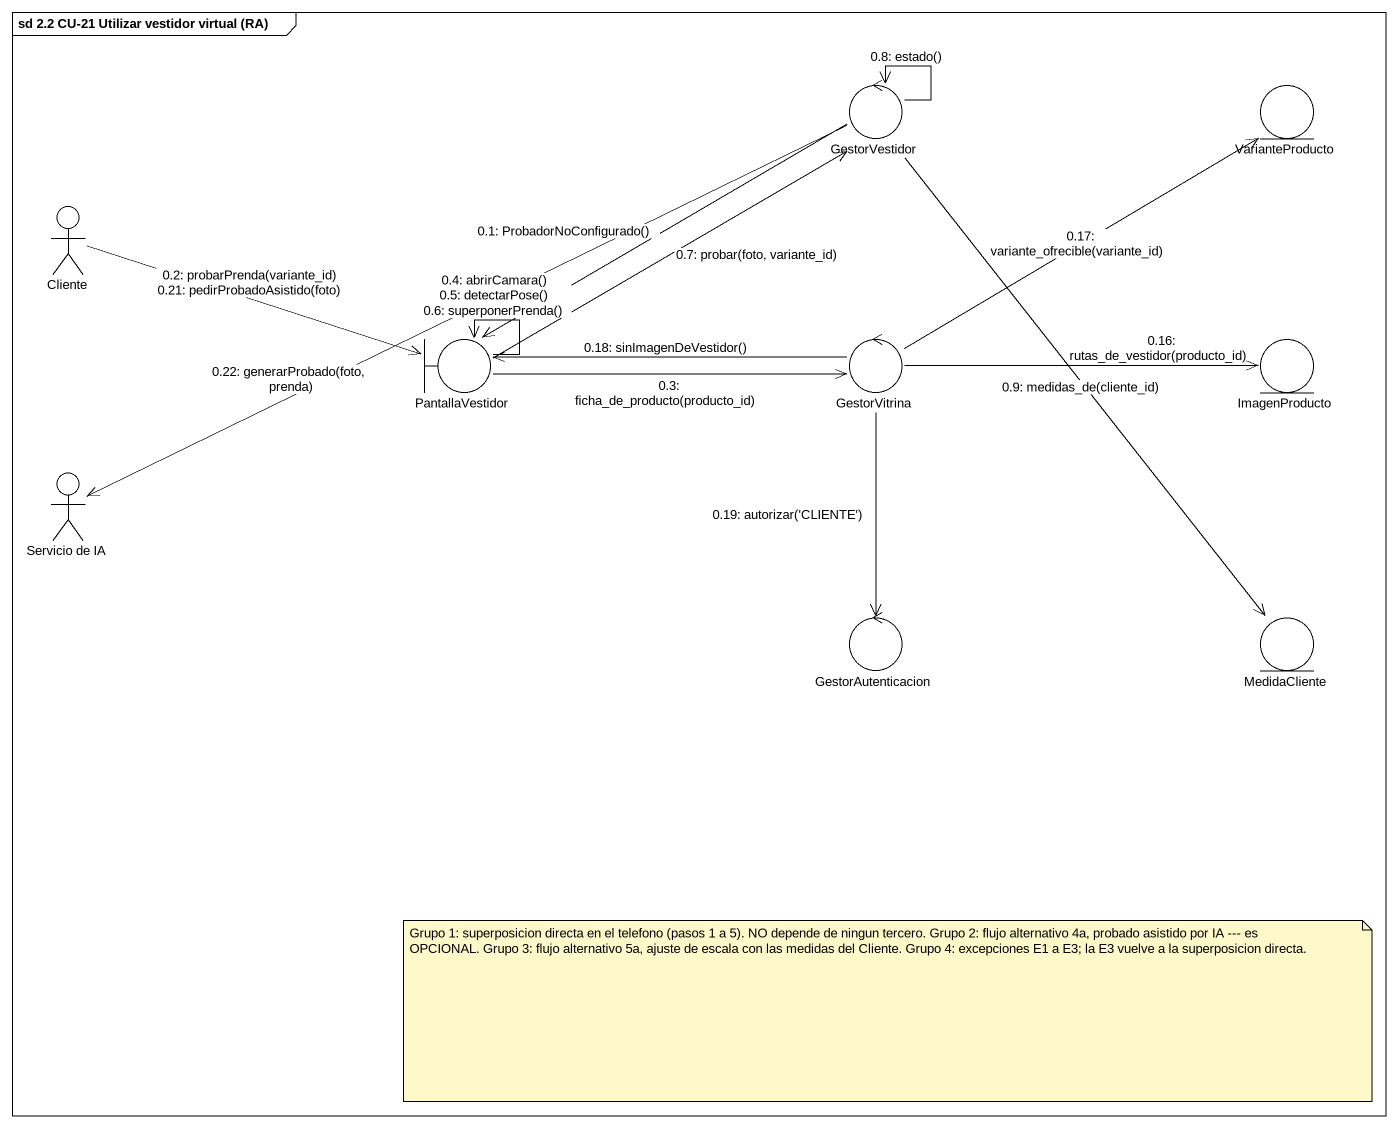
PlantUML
@startuml
mainframe sd 2.2 CU-21 Utilizar vestidor virtual (RA)
control GestorVestidor
entity VarianteProducto
actor Cliente
boundary PantallaVestidor
control GestorVitrina
entity ImagenProducto
actor "Servicio de IA" as Servicio_de_IA
control GestorAutenticacion
entity MedidaCliente
GestorVestidor --> PantallaVestidor : 0.1: ProbadorNoConfigurado()
Cliente -right-> PantallaVestidor : 0.2: probarPrenda(variante_id)\n0.21: pedirProbadoAsistido(foto)
PantallaVestidor -right-> GestorVitrina : 0.3: ficha_de_producto(producto_id)
PantallaVestidor --> PantallaVestidor : 0.4: abrirCamara()\n0.5: detectarPose()\n0.6: superponerPrenda()
PantallaVestidor -up-> GestorVestidor : 0.7: probar(foto, variante_id)
GestorVestidor --> GestorVestidor : 0.8: estado()
GestorVestidor --> MedidaCliente : 0.9: medidas_de(cliente_id)
GestorVitrina -right-> ImagenProducto : 0.16: rutas_de_vestidor(producto_id)
GestorVitrina -up-> VarianteProducto : 0.17: variante_ofrecible(variante_id)
GestorVitrina -left-> PantallaVestidor : 0.18: sinImagenDeVestidor()
GestorVitrina --> GestorAutenticacion : 0.19: autorizar('CLIENTE')
GestorVestidor -left-> Servicio_de_IA : 0.22: generarProbado(foto, prenda)
note as N1
  Grupo 1: superposicion directa en el telefono (pasos 1 a 5). NO depende de ningun tercero. Grupo 2: flujo alternativo 4a, probado asistido por IA --- es OPCIONAL. Grupo 3: flujo alternativo 5a, ajuste de escala con las medidas del Cliente. Grupo 4: excepciones E1 a E3; la E3 vuelve a la superposicion directa.
end note
@enduml
